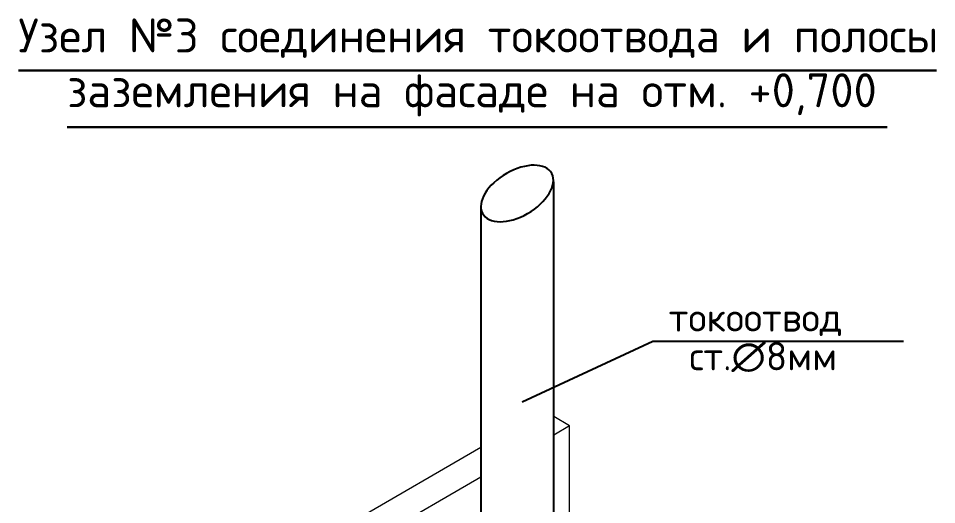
# Model space of a CAD drawing. Header units: millimetres. Extents: x -42533 to 645315, y 3457 to 82611.
# Drawn here: x 606712 to 614827, y 14861 to 19152 of the extents above; entities that cross this region are included whole.
import ezdxf

# ---------------------------------------------------------------- set-up
doc = ezdxf.new("R2010")
doc.units = ezdxf.units.MM
doc.layers.add('PDF _0', color=7, linetype='Continuous')
doc.layers.add('PDF _Текст', color=7, linetype='Continuous')
doc.styles.add('PDF ISOCPEUR', font='isocpeur.ttf')

msp = doc.modelspace()

# ---------------------------------------------------------------- linework, layer by layer
at = {"layer": 'PDF _0', "lineweight": 30}
for points in [[(606712.1, 18693), (614827, 18693)], [(607144.1, 18193.3), (614390.8, 18193.3)]]:
    msp.add_lwpolyline(points, dxfattribs=at)
at = {"layer": 'PDF _0', "lineweight": 25}
for points in [[(611443, 13420), (611443, 17710.4)], [(610799.2, 17486), (610799.2, 13153.2)], [(611163.4, 15766.4), (612319.7, 16304.3), (614534.8, 16304.3)]]:
    msp.add_lwpolyline(points, dxfattribs=at)
at = {"layer": 'PDF _0', "lineweight": 20}
for points in [[(611582.7, 14063.8), (611582.7, 15554.6), (611443, 15639.3)], [(611582.7, 15554.6), (611443, 15474.2)], [(610799.2, 15364), (609681.1, 14716), (609905.5, 14589)], [(609905.5, 13093.9), (609905.5, 14589), (610799.2, 15105.7)]]:
    msp.add_lwpolyline(points, dxfattribs=at)
at = {"layer": 'PDF _0', "lineweight": 25}
msp.add_ellipse((611119.5, 17607), major_axis=(303.7, 180.5), ratio=0.56604, start_param=6.254202, end_param=12.537387, dxfattribs=at)

# ---------------------------------------------------------------- texts
at = {"layer": 'PDF _Текст', "color": 7, "attachment_point": 4, "style": 'PDF ISOCPEUR'}
for s, insert, char_height in [('Узел №3 соединения токоотвода и полосы', (606711, 18977.4), 300.035), ('заземления на фасаде на отм. +0,700', (607143, 18477.6), 300.035), ('токоотвод', (612458.6, 16493.3), 250.03), ('ст.∅8мм', (612640.7, 16162.9), 250.03)]:
    msp.add_mtext(s, dxfattribs=dict(at, insert=insert, char_height=char_height))

doc.saveas('drawing.dxf')
